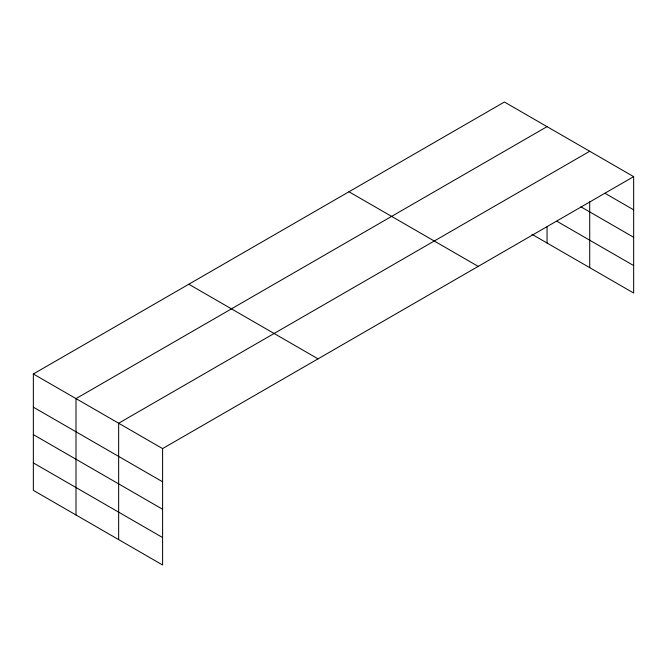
<?xml version="1.0" encoding="UTF-8"?>
<svg xmlns="http://www.w3.org/2000/svg" width="667" height="667" viewBox="0 0 667 667"><rect width="100%" height="100%" fill="white"/><g stroke="black" fill="none" stroke-linecap="round" stroke-linejoin="round"><path stroke-width="1" d="M33.35 373.979L162.59 448.599L162.59 564.982L33.35 490.362L33.35 373.979L504.41 102.018L633.65 176.638L633.65 293.021L531.949 234.3M547.057 126.647L75.996 398.608L75.996 514.991M589.711 151.267L118.651 423.228L118.651 539.611M162.59 448.599L633.65 176.638M604.952 193.263L633.65 209.83M580.824 206.778L633.65 237.277M556.828 221.219L633.65 265.566M348.958 191.762L478.197 266.383M188.803 284.234L318.042 358.854M33.35 407.17L162.59 481.791M33.35 434.626L162.59 509.246M33.35 462.906L162.59 537.527M589.711 201.742L589.711 267.65M547.057 226.755L547.057 243.021"/></g></svg>
